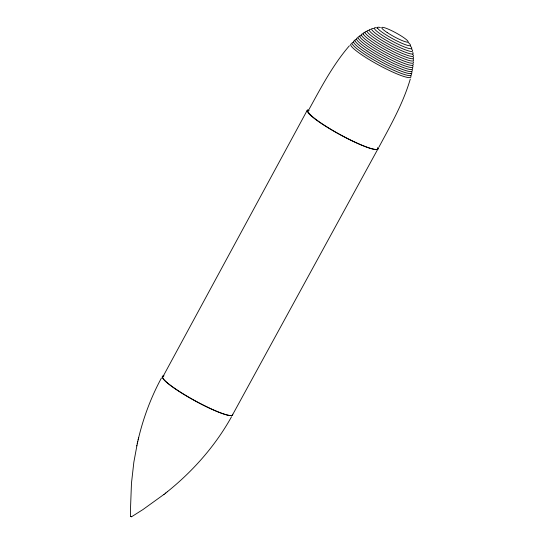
<?xml version="1.0" encoding="UTF-8"?>
<svg xmlns="http://www.w3.org/2000/svg" width="544" height="544" viewBox="0 0 544 544"><rect width="100%" height="100%" fill="white"/><g stroke="black" fill="none" stroke-linecap="round" stroke-linejoin="round"><path stroke-width="0.82" d="M137.312 443.469L133.851 462.182L131.464 483.235L130.478 509.51L130.56 516.242L131.539 516.752M137.217 443.884L137.761 441.463M136.789 445.883L136.877 445.482M138.598 437.92C143.602 417.098 151.212 396.882 161.412 378.039M137.666 441.884L138.217 439.47M138.122 439.899L138.693 437.485M410.292 79.057C403.213 103.163 390.755 125.174 378.889 147.159M162.887 376.761L307.292 110.194M309.203 109.079C321.239 87.19 332.976 64.79 349.384 45.771M232.424 415.079L377.869 149.015M231.574 416.684C215.465 445.706 193.113 471.036 167.287 491.783M130.594 516.31L131.498 516.8L142.854 509.626L164.179 494.258M165.634 493.109L167.518 491.599M163.962 494.428L165.852 492.932M163.989 375.741A40.052 5.61 28.8 0 0 192.556 399.344A40.052 5.61 28.8 0 0 232.628 414.222A39.726 5.59 28.6 0 1 194.038 400.316A39.726 5.59 28.6 0 1 163.717 376.373M308.863 109.711A40.29 5.671 28.6 0 0 338.905 134.062A40.29 5.671 28.6 0 0 377.856 147.601A39.705 5.59 28.6 0 1 340.728 134.919A39.705 5.59 28.6 0 1 309.189 110.296M408.15 42.446A18.748 2.638 28.6 0 1 404.382 44.309A18.748 2.638 28.6 0 1 382.772 32.708A18.748 2.638 28.6 0 1 380.385 27.547M410.353 46.077A21.318 2.999 28.6 0 1 391.095 40.548A21.318 2.999 28.6 0 1 377.577 28.057M411.55 49.069A23.31 3.278 28.6 0 1 390.701 42.901A23.31 3.278 28.6 0 1 373.701 28.506M412.76 52.408A24.949 3.509 28.6 0 1 388.878 44.418A24.949 3.509 28.6 0 1 370.818 29.349M412.665 54.257A26.343 3.706 28.6 0 1 388.634 46.75A26.343 3.706 28.6 0 1 368.744 30.396M413.127 56.991A27.554 3.876 28.6 0 1 386.757 48.164A27.554 3.876 28.6 0 1 366.812 31.525M413.114 59.18A28.628 4.026 28.6 0 1 385.716 50.014A28.628 4.026 28.6 0 1 364.997 32.728M413.27 61.805A29.58 4.162 28.6 0 1 383.758 51.34A29.58 4.162 28.6 0 1 363.276 33.986M413.08 63.92A30.444 4.284 28.6 0 1 383.663 53.672A30.444 4.284 28.6 0 1 360.971 35.265M412.536 65.491A31.219 4.393 28.6 0 1 382.65 55.488A31.219 4.393 28.6 0 1 360.053 36.638M412.502 68.041A31.933 4.495 28.6 0 1 381.643 57.297A31.933 4.495 28.6 0 1 357.836 37.992M412.128 70.067A32.586 4.583 28.6 0 1 380.644 59.099A32.586 4.583 28.6 0 1 356.347 39.399M411.407 71.522A33.184 4.672 28.6 0 1 380.684 61.465A33.184 4.672 28.6 0 1 354.906 40.834M410.944 73.494A33.728 4.746 28.6 0 1 379.705 63.26A33.728 4.746 28.6 0 1 353.505 42.289M410.754 75.99A34.238 4.814 28.6 0 1 378.733 65.056A34.238 4.814 28.6 0 1 351.54 43.826M387.178 32.552A14.987 2.108 28.6 0 0 408.054 41.949A14.987 2.108 28.6 0 0 389.538 29.682A14.987 2.108 28.6 0 0 387.178 32.552"/></g></svg>
